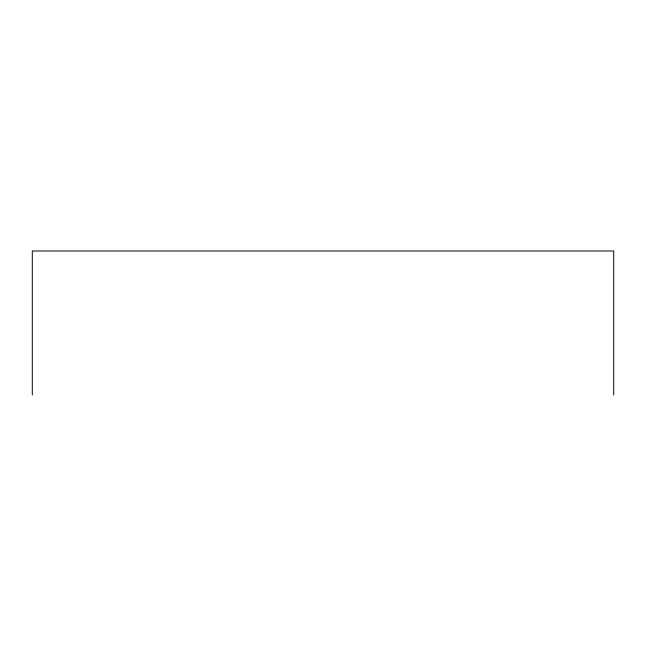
<?xml version="1.0" encoding="UTF-8"?>
<svg xmlns="http://www.w3.org/2000/svg" width="646" height="646" viewBox="0 0 646 646"><rect width="100%" height="100%" fill="white"/><g stroke="black" fill="none" stroke-linecap="round" stroke-linejoin="round"><path stroke-width="0.97" d="M613.7 394.997L613.7 251.003L32.3 251.003L32.3 394.997"/></g></svg>
